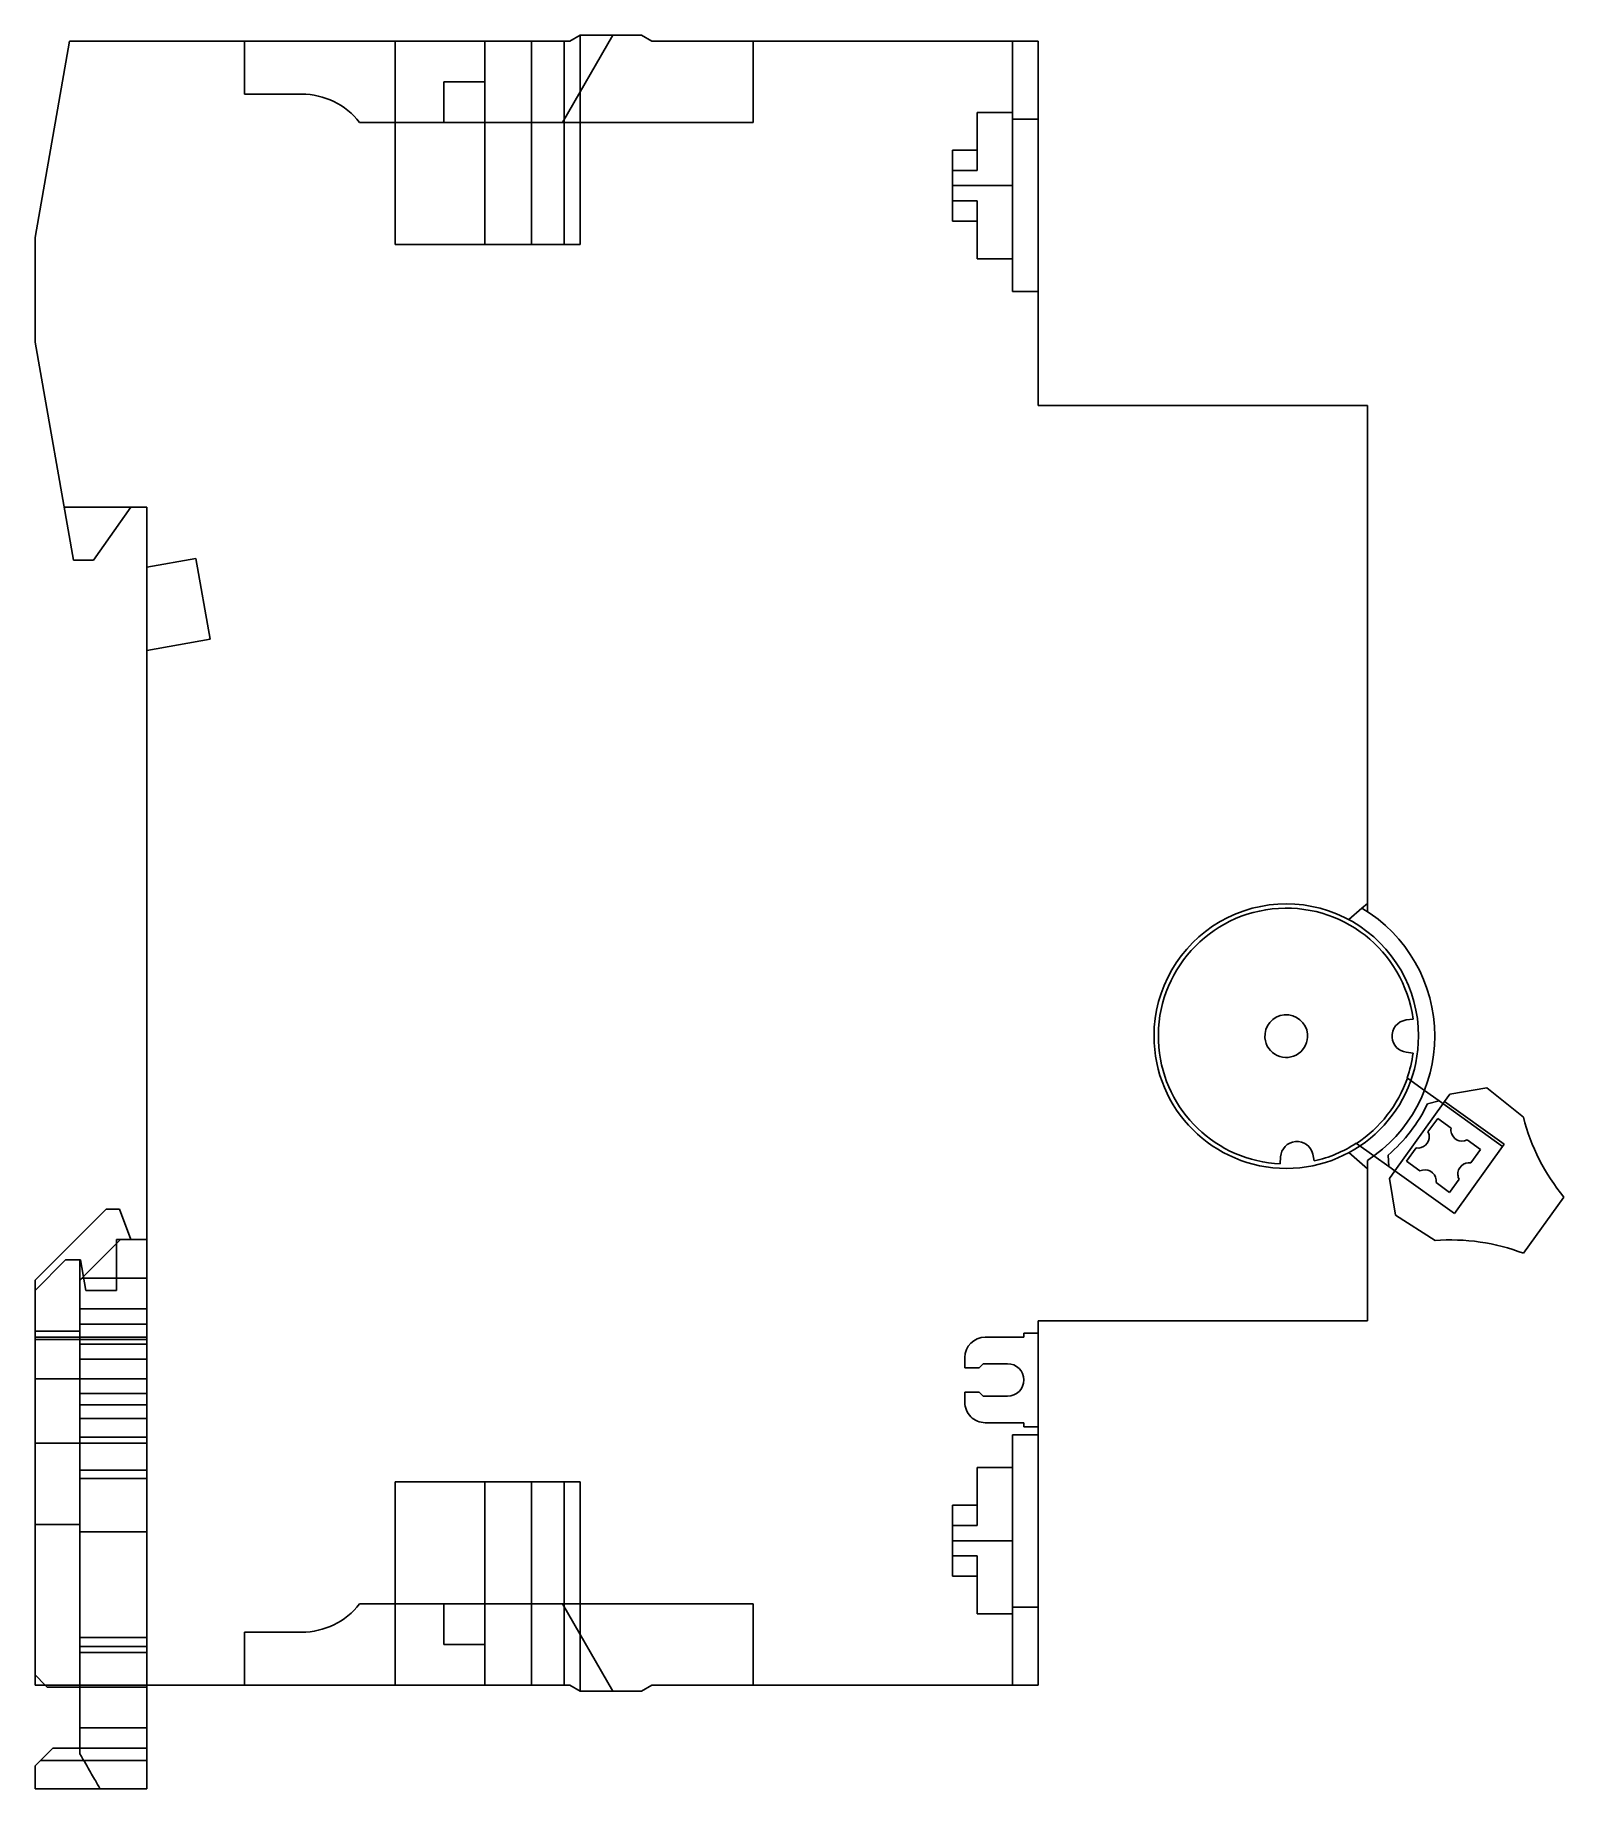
# Model space of a CAD drawing. Header units: millimetres. Extents: x -68.8 to 6.3, y -4.8 to 81.4.
import ezdxf

# ---------------------------------------------------------------- set-up
doc = ezdxf.new("R2010")
doc.units = ezdxf.units.MM
doc.layers.add('HIDDEN', color=7, linetype='Continuous')
doc.layers.add('THICK', color=7, linetype='Continuous')

msp = doc.modelspace()

# ---------------------------------------------------------------- linework, layer by layer
at = {"layer": 'HIDDEN'}
for p, q in [((-67.113, 81.1), (-67.113, 81.1)), ((-58.513, 81.1), (-58.513, 81.1)), ((-58.513, 81.1), (-58.513, 81.1)), ((-58.513, 81.1), (-58.513, 81.1)), ((-51.113, 81.1), (-51.113, 71.1)), ((-51.113, 81.1), (-51.113, 71.1)), ((-46.713, 81.1), (-46.713, 71.1)), ((-46.713, 81.1), (-46.713, 71.1)), ((-46.713, 81.1), (-46.713, 81.1)), ((-46.713, 81.1), (-46.713, 81.1)), ((-46.713, 81.1), (-46.713, 81.1)), ((-46.713, 81.1), (-46.713, 81.1)), ((-44.413, 81.1), (-44.413, 71.1)), ((-44.413, 81.1), (-44.413, 71.1)), ((-44.413, 81.1), (-44.413, 71.1)), ((-44.413, 81.1), (-44.413, 71.1)), ((-42.813, 81.1), (-42.813, 71.1)), ((-42.813, 81.1), (-42.813, 71.1)), ((-42.813, 81.1), (-42.813, 71.1)), ((-42.813, 81.1), (-42.813, 71.1)), ((-42.532, 81.1), (-42.532, 81.1)), ((-42.532, 81.1), (-42.532, 81.1)), ((-42.532, 81.1), (-42.532, 81.1)), ((-42.532, 81.1), (-42.532, 81.1)), ((-42.013, 81.4), (-42.013, 81.4)), ((-42.013, 81.4), (-42.013, 81.4)), ((-42.013, 81.4), (-42.013, 81.4)), ((-42.013, 81.4), (-42.013, 81.4)), ((-42.013, 81.4), (-42.013, 81.4)), ((-42.013, 81.4), (-42.013, 81.4)), ((-42.013, 81.4), (-42.013, 71.1)), ((-40.413, 81.4), (-40.413, 81.4)), ((-40.413, 81.4), (-40.413, 81.4)), ((-40.413, 81.4), (-40.413, 81.4)), ((-40.413, 81.4), (-40.413, 81.4)), ((-39.013, 81.4), (-39.013, 81.4)), ((-39.013, 81.4), (-39.013, 81.4)), ((-38.493, 81.1), (-38.493, 81.1)), ((-38.493, 81.1), (-38.493, 81.1)), ((-33.513, 81.1), (-33.513, 81.1)), ((-33.513, 81.1), (-33.513, 81.1)), ((-33.513, 81.1), (-33.513, 81.1)), ((-20.763, 81.1), (-20.763, 81.1)), ((-20.763, 81.1), (-20.763, 81.1)), ((-20.763, 81.1), (-20.763, 77.261)), ((-19.513, 81.1), (-19.513, 81.1)), ((-19.513, 81.1), (-19.513, 81.1)), ((-19.513, 81.1), (-19.513, 81.1)), ((-58.513, 78.5), (-58.513, 78.5)), ((-58.513, 78.5), (-58.513, 78.5)), ((-58.513, 78.5), (-58.513, 78.5)), ((-55.713, 78.5), (-55.713, 78.5)), ((-55.713, 78.5), (-55.713, 78.5)), ((-55.713, 78.5), (-55.713, 78.5)), ((-48.713, 79.1), (-48.713, 79.1)), ((-48.713, 79.1), (-48.713, 79.1)), ((-48.713, 79.1), (-48.713, 79.1)), ((-48.713, 79.1), (-48.713, 79.1)), ((-46.713, 79.1), (-46.713, 71.1)), ((-46.713, 79.1), (-46.713, 79.1)), ((-46.713, 79.1), (-46.713, 79.1)), ((-46.713, 79.1), (-46.713, 79.1)), ((-46.713, 79.1), (-46.713, 71.1)), ((-46.713, 79.1), (-46.713, 79.1)), ((-22.513, 74.75), (-22.513, 77.6)), ((-20.763, 77.6), (-22.513, 77.6)), ((-20.763, 77.6), (-22.513, 77.6)), ((-52.863, 77.1), (-52.863, 77.1)), ((-52.863, 77.1), (-52.863, 77.1)), ((-52.863, 77.1), (-52.863, 77.1)), ((-48.713, 77.1), (-48.713, 77.1)), ((-48.713, 77.1), (-48.713, 77.1)), ((-48.713, 77.1), (-48.713, 77.1)), ((-48.713, 77.1), (-48.713, 77.1)), ((-42.895, 77.1), (-42.895, 77.1)), ((-42.895, 77.1), (-42.895, 77.1)), ((-42.895, 77.1), (-42.895, 77.1)), ((-42.895, 77.1), (-42.895, 77.1)), ((-33.513, 77.1), (-33.513, 77.1)), ((-33.513, 77.1), (-33.513, 77.1)), ((-33.513, 77.1), (-33.513, 77.1)), ((-19.513, 77.261), (-20.763, 77.261)), ((-19.513, 77.261), (-20.763, 77.261)), ((-19.513, 77.261), (-20.763, 77.261)), ((-20.763, 77.261), (-20.763, 73.4)), ((-19.513, 77.261), (-20.763, 77.261)), ((-23.713, 75.75), (-23.713, 75.75)), ((-23.713, 75.75), (-23.713, 75.75)), ((-23.713, 75.75), (-23.713, 74.75)), ((-22.513, 75.75), (-23.713, 75.75)), ((-22.513, 75.75), (-22.513, 75.75)), ((-22.513, 75.75), (-22.513, 75.75)), ((-23.713, 74.75), (-23.713, 74.75)), ((-23.713, 74.75), (-23.713, 74.75)), ((-23.713, 74.75), (-23.713, 74)), ((-23.713, 74.75), (-22.513, 74.75)), ((-23.713, 74.75), (-23.713, 74.75)), ((-23.713, 74.75), (-23.713, 74.75)), ((-22.513, 74.75), (-22.513, 74.75)), ((-22.513, 74.75), (-22.513, 74.75)), ((-22.513, 74.75), (-22.513, 74.75)), ((-22.513, 74.75), (-22.513, 74.75)), ((-20.763, 74), (-23.713, 74)), ((-20.763, 74), (-23.713, 74)), ((-20.763, 74), (-23.713, 74)), ((-20.763, 74), (-23.713, 74)), ((-23.713, 74), (-23.713, 73.25)), ((-20.763, 73.4), (-20.763, 68.8)), ((-23.713, 73.25), (-23.713, 73.25)), ((-23.713, 73.25), (-23.713, 73.25)), ((-23.713, 73.25), (-23.713, 73.25)), ((-23.713, 73.25), (-23.713, 72.25)), ((-23.713, 73.25), (-23.713, 73.25)), ((-23.713, 73.25), (-22.513, 73.25)), ((-22.513, 73.25), (-22.513, 73.25)), ((-22.513, 73.25), (-22.513, 73.25)), ((-22.513, 73.25), (-22.513, 70.4)), ((-22.513, 73.25), (-22.513, 73.25)), ((-22.513, 73.25), (-22.513, 73.25)), ((-23.713, 72.25), (-23.713, 72.25)), ((-23.713, 72.25), (-23.713, 72.25)), ((-22.513, 72.25), (-23.713, 72.25)), ((-22.513, 72.25), (-22.513, 72.25)), ((-22.513, 72.25), (-22.513, 72.25)), ((-68.813, 71.459), (-68.813, 71.459)), ((-51.113, 71.1), (-46.713, 71.1)), ((-46.713, 71.1), (-44.413, 71.1)), ((-44.413, 71.1), (-42.813, 71.1)), ((-42.813, 71.1), (-42.013, 71.1)), ((-42.013, 71.1), (-42.013, 71.1)), ((-42.013, 71.1), (-42.013, 71.1)), ((-20.763, 70.4), (-22.513, 70.4)), ((-20.763, 70.4), (-22.513, 70.4)), ((-19.513, 68.8), (-20.763, 68.8)), ((-19.513, 68.8), (-20.763, 68.8)), ((-19.513, 68.8), (-20.763, 68.8)), ((-19.513, 68.8), (-20.763, 68.8)), ((-68.813, 66.3), (-68.813, 66.3)), ((-19.513, 63.2), (-19.513, 63.2)), ((-3.313, 63.2), (-3.313, 63.2)), ((-67.384, 58.2), (-64.113, 58.2)), ((-67.384, 58.2), (-67.384, 58.2)), ((-67.384, 58.2), (-67.384, 58.2)), ((-64.113, 58.2), (-64.113, 58.2)), ((-64.113, 58.2), (-64.113, 58.2)), ((-64.113, 58.2), (-64.113, 58.2)), ((-63.313, 58.2), (-63.313, 58.2)), ((-66.926, 55.6), (-66.926, 55.6)), ((-66.926, 55.6), (-66.926, 55.6)), ((-66.926, 55.6), (-66.926, 55.6)), ((-65.933, 55.6), (-65.933, 55.6)), ((-65.933, 55.6), (-65.933, 55.6)), ((-65.933, 55.6), (-65.933, 55.6)), ((-63.313, 55.243), (-63.313, 55.243)), ((-63.313, 55.243), (-63.313, 55.243)), ((-63.313, 55.243), (-63.313, 55.243)), ((-60.904, 55.667), (-60.904, 55.667)), ((-60.904, 55.667), (-60.904, 55.667)), ((-60.904, 55.667), (-60.904, 55.667)), ((-63.313, 51.156), (-63.313, 51.156)), ((-63.313, 51.156), (-63.313, 51.156)), ((-63.313, 51.156), (-63.313, 51.156)), ((-60.205, 51.703), (-60.205, 51.703)), ((-60.205, 51.703), (-60.205, 51.703)), ((-60.205, 51.703), (-60.205, 51.703)), ((-4.233, 37.924), (-3.593, 38.481)), ((-3.593, 38.481), (-3.593, 38.481)), ((-3.593, 38.481), (-3.593, 38.481)), ((-3.313, 38.725), (-3.313, 38.725)), ((-3.313, 38.725), (-3.313, 38.725)), ((-3.313, 38.307), (-3.313, 38.307)), ((-3.313, 38.307), (-3.313, 38.307)), ((-4.233, 37.924), (-4.233, 37.924)), ((-4.233, 37.924), (-4.233, 37.924)), ((-1.419, 32.993), (-1.081, 33.038)), ((-1.419, 32.993), (-1.419, 32.993)), ((-1.419, 32.993), (-1.419, 32.993)), ((-1.081, 33.038), (-1.081, 33.038)), ((-1.081, 33.038), (-1.081, 33.038)), ((-13.813, 32.2), (-13.813, 32.2)), ((-13.813, 32.2), (-13.813, 32.2)), ((-8.359, 32.108), (-8.359, 32.108)), ((-8.359, 32.108), (-8.359, 32.108)), ((-6.267, 32.292), (-6.267, 32.292)), ((-6.267, 32.292), (-6.267, 32.292)), ((-0.813, 32.2), (-0.813, 32.2)), ((-0.813, 32.2), (-0.813, 32.2)), ((-0.813, 32.2), (-0.813, 32.2)), ((-0.813, 32.2), (-0.813, 32.2)), ((-1.419, 31.407), (-1.419, 31.407)), ((-1.419, 31.407), (-1.419, 31.407)), ((-1.081, 31.362), (-1.419, 31.407)), ((-1.081, 31.362), (-1.081, 31.362)), ((-1.081, 31.362), (-1.081, 31.362)), ((-1.37, 30.146), (-1.37, 30.146)), ((-1.37, 30.146), (-1.36, 30.139)), ((-1.37, 30.146), (-1.37, 30.146)), ((-1.36, 30.139), (-1.36, 30.139)), ((-1.36, 30.139), (-1.36, 30.139)), ((-1.36, 30.139), (-0.517, 29.534)), ((-1.36, 30.139), (-1.36, 30.139)), ((-1.36, 30.139), (-1.36, 30.139)), ((0.729, 29.352), (0.729, 29.352)), ((2.546, 29.651), (2.546, 29.651)), ((-1.98, 25.575), (0.392, 28.882)), ((-0.372, 28.866), (-0.372, 28.866)), ((-0.372, 28.866), (-0.372, 28.866)), ((-0.372, 28.866), (-0.372, 28.866)), ((-0.372, 28.866), (-0.372, 28.866)), ((0.209, 29.013), (0.209, 29.013)), ((0.209, 29.013), (0.209, 29.013)), ((0.209, 29.013), (0.209, 29.013)), ((0.209, 29.013), (0.209, 29.013)), ((0.468, 28.988), (0.468, 28.988)), ((0.468, 28.988), (0.468, 28.988)), ((0.13, 28.153), (0.13, 28.153)), ((0.13, 28.153), (0.13, 28.153)), ((0.13, 28.153), (0.13, 28.153)), ((0.13, 28.153), (0.13, 28.153)), ((0.785, 27.676), (0.785, 27.676)), ((0.785, 27.676), (0.785, 27.676)), ((0.785, 27.676), (0.785, 27.676)), ((0.785, 27.676), (0.785, 27.676)), ((4.345, 28.212), (4.345, 28.212)), ((-3.875, 26.934), (-3.875, 26.934)), ((-3.875, 26.934), (-3.865, 26.927)), ((-3.875, 26.934), (-3.875, 26.934)), ((-3.865, 26.927), (-3.865, 26.927)), ((-3.865, 26.927), (-3.865, 26.927)), ((-3.865, 26.927), (-3.003, 26.308)), ((-3.865, 26.927), (-3.865, 26.927)), ((-3.865, 26.927), (-3.865, 26.927)), ((-0.347, 27.497), (-0.347, 27.497)), ((-0.347, 27.497), (-0.347, 27.497)), ((-0.347, 27.497), (-0.347, 27.497)), ((-0.347, 27.497), (-0.347, 27.497)), ((1.578, 27.1), (1.578, 27.1)), ((1.578, 27.1), (1.578, 27.1)), ((1.578, 27.1), (1.578, 27.1)), ((1.578, 27.1), (1.578, 27.1)), ((3.321, 26.782), (3.321, 26.782)), ((3.321, 26.782), (3.321, 26.782)), ((3.397, 26.887), (3.397, 26.887)), ((3.397, 26.887), (3.397, 26.887)), ((-7.605, 25.919), (-7.589, 26.26)), ((-7.605, 25.919), (-7.605, 25.919)), ((-7.605, 25.919), (-7.605, 25.919)), ((-7.589, 26.26), (-7.589, 26.26)), ((-7.589, 26.26), (-7.589, 26.26)), ((-6.009, 26.398), (-6.009, 26.398)), ((-6.009, 26.398), (-5.934, 26.065)), ((-6.009, 26.398), (-6.009, 26.398)), ((-5.934, 26.065), (-5.934, 26.065)), ((-5.934, 26.065), (-5.934, 26.065)), ((-4.233, 26.476), (-4.233, 26.476)), ((-3.313, 25.675), (-4.233, 26.476)), ((-4.233, 26.476), (-4.233, 26.476)), ((-3.313, 26.093), (-3.313, 26.093)), ((-3.313, 26.093), (-3.313, 26.093)), ((-3.313, 26.093), (-3.313, 26.093)), ((-2.305, 26.351), (-2.305, 26.351)), ((-2.305, 26.351), (-2.305, 26.351)), ((-2.305, 26.351), (-2.305, 26.351)), ((-2.305, 26.351), (-2.305, 26.351)), ((-1.399, 26.049), (-1.399, 26.049)), ((-1.399, 26.049), (-1.399, 26.049)), ((-1.399, 26.049), (-1.399, 26.049)), ((-1.399, 26.049), (-1.399, 26.049)), ((-0.923, 26.704), (-0.923, 26.704)), ((-0.923, 26.704), (-0.923, 26.704)), ((-0.923, 26.704), (-0.923, 26.704)), ((-0.923, 26.704), (-0.923, 26.704)), ((1.757, 25.969), (1.757, 25.969)), ((1.757, 25.969), (1.757, 25.969)), ((1.757, 25.969), (1.757, 25.969)), ((1.757, 25.969), (1.757, 25.969)), ((2.233, 26.624), (2.233, 26.624)), ((2.233, 26.624), (2.233, 26.624)), ((2.233, 26.624), (2.233, 26.624)), ((2.233, 26.624), (2.233, 26.624)), ((-3.313, 25.675), (-3.313, 25.675)), ((-3.313, 25.675), (-3.313, 25.675)), ((-2.278, 25.788), (-2.278, 25.788)), ((-2.278, 25.788), (-2.278, 25.788)), ((-2.278, 25.788), (-2.278, 25.788)), ((-2.278, 25.788), (-2.278, 25.788)), ((-2.242, 25.209), (-2.242, 25.209)), ((-1.98, 25.575), (-1.98, 25.575)), ((-1.98, 25.575), (-1.98, 25.575)), ((-1.98, 25.575), (-1.98, 25.575)), ((-1.98, 25.575), (-1.98, 25.575)), ((-1.98, 25.575), (-1.98, 25.575)), ((-1.98, 25.575), (-1.98, 25.575)), ((-0.743, 25.573), (-0.743, 25.573)), ((-0.743, 25.573), (-0.743, 25.573)), ((-0.743, 25.573), (-0.743, 25.573)), ((-0.743, 25.573), (-0.743, 25.573)), ((1.181, 25.176), (1.181, 25.176)), ((1.181, 25.176), (1.181, 25.176)), ((1.181, 25.176), (1.181, 25.176)), ((1.181, 25.176), (1.181, 25.176)), ((0.049, 24.997), (0.049, 24.997)), ((0.049, 24.997), (0.049, 24.997)), ((0.049, 24.997), (0.049, 24.997)), ((0.049, 24.997), (0.049, 24.997)), ((0.705, 24.521), (0.705, 24.521)), ((0.705, 24.521), (0.705, 24.521)), ((0.705, 24.521), (0.705, 24.521)), ((0.705, 24.521), (0.705, 24.521)), ((6.335, 24.288), (6.335, 24.288)), ((-65.313, 23.7), (-65.313, 23.7)), ((-65.313, 23.7), (-65.313, 23.7)), ((-64.659, 23.7), (-64.659, 23.7)), ((-64.659, 23.7), (-64.659, 23.7)), ((-1.943, 23.395), (-1.943, 23.395)), ((0.949, 23.474), (0.949, 23.474)), ((0.949, 23.474), (0.949, 23.474)), ((0.949, 23.474), (0.949, 23.474)), ((0.949, 23.474), (0.949, 23.474)), ((-64.813, 22.2), (-64.813, 22.2)), ((-64.813, 22.2), (-64.813, 22.2)), ((-64.813, 22), (-64.613, 22.2)), ((-64.813, 22.2), (-64.813, 22.2)), ((-64.613, 22.2), (-64.613, 22.2)), ((-64.613, 22.2), (-64.613, 22.2)), ((-64.613, 22.2), (-64.613, 22.2)), ((-64.613, 22.2), (-64.613, 22.2)), ((-64.113, 22.2), (-64.113, 22.2)), ((-64.113, 22.2), (-64.113, 22.2)), ((-63.313, 22.2), (-63.313, 22.2)), ((-63.313, 22.2), (-63.313, 22.2)), ((-63.313, 18.8), (-63.313, 22.2)), ((-63.313, 22.2), (-63.313, 22.2)), ((-63.313, 22.2), (-63.313, 22.2)), ((-63.313, 22.2), (-63.313, 22.2)), ((-0.002, 22.151), (-0.002, 22.151)), ((-67.313, 21.2), (-67.313, 21.2)), ((-67.313, 21.2), (-67.313, 21.2)), ((-67.313, 21.2), (-67.313, 21.2)), ((-66.613, 21.2), (-66.613, 21.2)), ((-66.613, 21.2), (-66.613, 21.2)), ((-66.613, 21.2), (-66.613, 21.2)), ((-66.613, 18.8), (-66.613, 21.2)), ((-66.613, 21.2), (-66.613, 21.2)), ((-66.577, 21.2), (-66.577, 21.2)), ((-66.577, 21.2), (-66.577, 21.2)), ((-66.577, 21.2), (-66.577, 21.2)), ((4.353, 21.525), (4.353, 21.525)), ((-68.813, 20.2), (-68.813, 20.2)), ((-68.813, 20.2), (-68.813, 20.2)), ((-66.613, 20.2), (-66.598, 20.215)), ((-66.613, 20.2), (-66.613, 20.2)), ((-66.613, 20.2), (-66.613, 20.2)), ((-66.613, 20.2), (-66.613, 20.2)), ((-66.613, 20.2), (-66.613, 20.2)), ((-66.613, 20.2), (-66.613, 20.2)), ((-66.613, 17.865), (-66.613, 20.2)), ((-66.613, 20.2), (-66.613, 20.2)), ((-66.613, 20.2), (-66.613, 20.2)), ((-66.613, 20.2), (-66.613, 20.2)), ((-66.598, 20.215), (-66.584, 20.229)), ((-66.584, 20.229), (-66.569, 20.244)), ((-66.569, 20.244), (-66.554, 20.258)), ((-66.554, 20.258), (-66.54, 20.273)), ((-66.54, 20.273), (-66.525, 20.287)), ((-66.525, 20.287), (-66.511, 20.302)), ((-66.511, 20.302), (-66.433, 20.38)), ((-63.313, 20.302), (-66.511, 20.302)), ((-63.313, 20.302), (-66.511, 20.302)), ((-63.313, 20.302), (-66.511, 20.302)), ((-66.419, 20.302), (-66.511, 20.302)), ((-63.313, 20.302), (-64.813, 20.302)), ((-68.813, 19.7), (-68.813, 19.7)), ((-68.813, 19.7), (-68.813, 19.7)), ((-68.813, 19.7), (-68.813, 19.7)), ((-66.313, 19.7), (-66.313, 19.7)), ((-66.313, 19.7), (-66.313, 19.7)), ((-66.313, 19.7), (-66.313, 19.7)), ((-64.813, 19.7), (-64.813, 19.7)), ((-64.813, 19.7), (-64.813, 19.7)), ((-64.813, 19.7), (-64.813, 19.7)), ((-66.613, 18.8), (-66.613, 18.8)), ((-66.613, 18.8), (-66.613, 18.8)), ((-66.613, 18.8), (-66.613, 18.8)), ((-66.613, 18.05), (-66.613, 18.8)), ((-63.313, 18.8), (-66.613, 18.8)), ((-66.613, 18.8), (-66.613, 18.8)), ((-63.313, 18.8), (-63.313, 18.8)), ((-63.313, 18.8), (-63.313, 18.8)), ((-63.313, 18.05), (-63.313, 18.8)), ((-63.313, 18.8), (-63.313, 18.8)), ((-63.313, 18.8), (-63.313, 18.8)), ((-19.513, 18.2), (-19.513, 18.2)), ((-3.313, 18.2), (-3.313, 18.2)), ((-66.613, 17.704), (-68.813, 17.704)), ((-66.613, 17.704), (-68.813, 17.704)), ((-66.613, 17.704), (-68.813, 17.704)), ((-66.613, 17.704), (-68.813, 17.704)), ((-63.313, 17.404), (-68.813, 17.404)), ((-63.313, 17.404), (-68.813, 17.404)), ((-63.313, 17.404), (-68.813, 17.404)), ((-63.313, 17.404), (-68.813, 17.404)), ((-63.313, 17.285), (-68.813, 17.285)), ((-63.313, 17.285), (-68.813, 17.285)), ((-63.313, 17.285), (-68.813, 17.285)), ((-63.313, 17.285), (-68.813, 17.285)), ((-63.313, 18.05), (-66.613, 18.05)), ((-63.313, 18.05), (-66.613, 18.05)), ((-66.613, 17.057), (-66.613, 18.05)), ((-63.313, 18.05), (-66.613, 18.05)), ((-63.313, 18.05), (-66.613, 18.05)), ((-66.613, 17.704), (-66.613, 17.865)), ((-63.313, 17.057), (-63.313, 18.05)), ((-22.113, 17.4), (-20.213, 17.4)), ((-22.113, 17.4), (-22.113, 17.4)), ((-22.113, 17.4), (-22.113, 17.4)), ((-20.213, 17.4), (-20.213, 17.6)), ((-20.213, 17.6), (-19.513, 17.6)), ((-20.213, 17.6), (-20.213, 17.6)), ((-20.213, 17.6), (-20.213, 17.6)), ((-20.213, 17.4), (-20.213, 17.4)), ((-20.213, 17.4), (-20.213, 17.4)), ((-19.513, 17.6), (-19.513, 17.6)), ((-19.513, 17.6), (-19.513, 17.6)), ((-63.313, 17.057), (-66.613, 17.057)), ((-63.313, 17.057), (-66.613, 17.057)), ((-66.613, 17.057), (-66.613, 16.458)), ((-63.313, 17.057), (-66.613, 17.057)), ((-63.313, 17.057), (-66.613, 17.057)), ((-66.613, 14.636), (-66.613, 16.458)), ((-63.313, 17.057), (-63.313, 16.327)), ((-23.113, 15.9), (-23.113, 16.4)), ((-23.113, 16.4), (-23.113, 16.4)), ((-23.113, 16.4), (-23.113, 16.4)), ((-63.313, 16.327), (-66.613, 16.327)), ((-63.313, 16.327), (-66.613, 16.327)), ((-63.313, 16.327), (-66.613, 16.327)), ((-63.313, 16.327), (-66.613, 16.327)), ((-63.313, 16.327), (-63.313, 12.482)), ((-22.413, 15.9), (-23.113, 15.9)), ((-23.113, 15.9), (-23.113, 15.9)), ((-23.113, 15.9), (-23.113, 15.9)), ((-22.213, 16.1), (-22.413, 15.9)), ((-22.413, 15.9), (-22.413, 15.9)), ((-22.413, 15.9), (-22.413, 15.9)), ((-21.013, 16.1), (-22.213, 16.1)), ((-22.213, 16.1), (-22.213, 16.1)), ((-22.213, 16.1), (-22.213, 16.1)), ((-21.013, 16.1), (-21.013, 16.1)), ((-21.013, 16.1), (-21.013, 16.1)), ((-63.313, 15.353), (-68.813, 15.353)), ((-63.313, 15.353), (-68.813, 15.353)), ((-63.313, 15.353), (-68.813, 15.353)), ((-63.313, 15.353), (-68.813, 15.353)), ((-23.113, 14.2), (-23.113, 14.7)), ((-23.113, 14.7), (-22.413, 14.7)), ((-23.113, 14.7), (-23.113, 14.7)), ((-23.113, 14.7), (-23.113, 14.7)), ((-22.413, 14.7), (-22.213, 14.5)), ((-22.413, 14.7), (-22.413, 14.7)), ((-22.413, 14.7), (-22.413, 14.7)), ((-63.313, 14.636), (-66.613, 14.636)), ((-63.313, 14.636), (-66.613, 14.636)), ((-63.313, 14.636), (-66.613, 14.636)), ((-66.613, 13.398), (-66.613, 14.636)), ((-63.313, 14.636), (-66.613, 14.636)), ((-63.313, 14.081), (-66.613, 14.081)), ((-63.313, 14.081), (-66.613, 14.081)), ((-63.313, 14.081), (-66.613, 14.081)), ((-63.313, 14.081), (-66.613, 14.081)), ((-63.313, 13.398), (-63.313, 14.636)), ((-23.113, 14.2), (-23.113, 14.2)), ((-23.113, 14.2), (-23.113, 14.2)), ((-22.213, 14.5), (-21.013, 14.5)), ((-22.213, 14.5), (-22.213, 14.5)), ((-22.213, 14.5), (-22.213, 14.5)), ((-21.013, 14.5), (-21.013, 14.5)), ((-21.013, 14.5), (-21.013, 14.5)), ((-63.313, 13.398), (-66.613, 13.398)), ((-63.313, 13.398), (-66.613, 13.398)), ((-63.313, 13.398), (-66.613, 13.398)), ((-66.613, 10.454), (-66.613, 13.398)), ((-63.313, 13.398), (-66.613, 13.398)), ((-63.313, 10.454), (-63.313, 13.398)), ((-20.213, 13.2), (-22.113, 13.2)), ((-22.113, 13.2), (-22.113, 13.2)), ((-22.113, 13.2), (-22.113, 13.2)), ((-20.213, 13), (-20.213, 13.2)), ((-20.213, 13.2), (-20.213, 13.2)), ((-20.213, 13.2), (-20.213, 13.2)), ((-20.213, 13), (-20.213, 13)), ((-19.513, 13), (-20.213, 13)), ((-20.213, 13), (-20.213, 13)), ((-19.513, 13), (-19.513, 13)), ((-19.513, 13), (-19.513, 13)), ((-68.813, 12.2), (-68.813, 12.2)), ((-68.813, 12.2), (-68.813, 12.2)), ((-63.313, 12.2), (-68.813, 12.2)), ((-68.813, 12.2), (-68.813, 12.2)), ((-68.813, 12.2), (-68.813, 12.2)), ((-63.313, 12.482), (-66.613, 12.482)), ((-63.313, 12.482), (-66.613, 12.482)), ((-63.313, 12.482), (-66.613, 12.482)), ((-63.313, 12.482), (-66.613, 12.482)), ((-66.613, 12.2), (-66.613, 12.2)), ((-66.613, 12.2), (-66.613, 12.2)), ((-66.613, 2.2), (-66.613, 12.2)), ((-66.613, 12.2), (-66.613, 12.2)), ((-66.613, 12.2), (-66.613, 12.2)), ((-63.313, 12.482), (-63.313, 2.637)), ((-63.313, 12.2), (-63.313, 12.2)), ((-63.313, 12.2), (-63.313, 12.2)), ((-63.313, 12.2), (-63.313, 12.2)), ((-63.313, 12.2), (-63.313, 12.2)), ((-19.513, 12.6), (-20.763, 12.6)), ((-19.513, 12.6), (-20.763, 12.6)), ((-20.763, 12.6), (-20.763, 12.6)), ((-20.763, 8), (-20.763, 12.6)), ((-19.513, 12.6), (-20.763, 12.6)), ((-19.513, 12.6), (-20.763, 12.6)), ((-19.513, 12.6), (-20.763, 12.6)), ((-19.513, 12.6), (-20.763, 12.6)), ((-63.313, 10.867), (-66.613, 10.867)), ((-63.313, 10.867), (-66.613, 10.867)), ((-63.313, 10.867), (-66.613, 10.867)), ((-63.313, 10.867), (-66.613, 10.867)), ((-63.313, 10.454), (-66.613, 10.454)), ((-63.313, 10.454), (-66.613, 10.454)), ((-63.313, 10.454), (-66.613, 10.454)), ((-66.613, 0.3), (-66.613, 10.454)), ((-63.313, 10.454), (-66.613, 10.454)), ((-63.313, 0.3), (-63.313, 10.454)), ((-22.513, 8.15), (-22.513, 11)), ((-20.763, 11), (-22.513, 11)), ((-20.763, 11), (-22.513, 11)), ((-51.113, 10.3), (-51.113, 0.3)), ((-51.113, 10.3), (-46.713, 10.3)), ((-51.113, 10.3), (-51.113, 0.3)), ((-46.713, 0.3), (-46.713, 10.3)), ((-46.713, 0.3), (-46.713, 10.3)), ((-46.713, 2.3), (-46.713, 10.3)), ((-46.713, 10.3), (-44.413, 10.3)), ((-46.713, 2.3), (-46.713, 10.3)), ((-44.413, 0.3), (-44.413, 10.3)), ((-44.413, 0.3), (-44.413, 10.3)), ((-44.413, 0.3), (-44.413, 10.3)), ((-44.413, 10.3), (-42.813, 10.3)), ((-44.413, 0.3), (-44.413, 10.3)), ((-42.813, 0.3), (-42.813, 10.3)), ((-42.813, 0.3), (-42.813, 10.3)), ((-42.813, 0.3), (-42.813, 10.3)), ((-42.813, 10.3), (-42.013, 10.3)), ((-42.813, 0.3), (-42.813, 10.3)), ((-42.013, 0), (-42.013, 10.3)), ((-42.013, 10.3), (-42.013, 10.3)), ((-42.013, 10.3), (-42.013, 10.3)), ((-23.713, 9.15), (-23.713, 9.15)), ((-23.713, 9.15), (-23.713, 9.15)), ((-23.713, 9.15), (-23.713, 8.15)), ((-22.513, 9.15), (-23.713, 9.15)), ((-22.513, 9.15), (-22.513, 9.15)), ((-22.513, 9.15), (-22.513, 9.15)), ((-68.813, 8.2), (-68.813, 8.2)), ((-68.813, 8.2), (-68.813, 8.2)), ((-68.813, 8.2), (-68.813, 8.2)), ((-68.813, 8.2), (-68.813, 8.2)), ((-68.813, 8.2), (-66.613, 8.2)), ((-66.613, 8.2), (-66.613, 8.2)), ((-66.613, 8.2), (-66.613, 8.2)), ((-66.613, 8.2), (-66.613, 8.2)), ((-66.613, 8.2), (-66.613, 8.2)), ((-66.613, 8.2), (-66.613, 8.2)), ((-66.613, 8.2), (-66.613, 8.2)), ((-66.613, 8.2), (-66.613, 8.2)), ((-66.613, 8.2), (-66.613, 8.2)), ((-63.313, 7.832), (-66.613, 7.832)), ((-63.313, 7.832), (-66.613, 7.832)), ((-63.313, 7.832), (-66.613, 7.832)), ((-63.313, 7.832), (-66.613, 7.832)), ((-23.713, 8.15), (-23.713, 8.15)), ((-23.713, 8.15), (-23.713, 8.15)), ((-23.713, 8.15), (-23.713, 7.4)), ((-23.713, 8.15), (-22.513, 8.15)), ((-23.713, 8.15), (-23.713, 8.15)), ((-23.713, 8.15), (-23.713, 8.15)), ((-22.513, 8.15), (-22.513, 8.15)), ((-22.513, 8.15), (-22.513, 8.15)), ((-22.513, 8.15), (-22.513, 8.15)), ((-22.513, 8.15), (-22.513, 8.15)), ((-20.763, 8), (-20.763, 4.139)), ((-20.763, 7.4), (-23.713, 7.4)), ((-20.763, 7.4), (-23.713, 7.4)), ((-20.763, 7.4), (-23.713, 7.4)), ((-20.763, 7.4), (-23.713, 7.4)), ((-23.713, 7.4), (-23.713, 6.65)), ((-23.713, 6.65), (-23.713, 6.65)), ((-23.713, 6.65), (-23.713, 6.65)), ((-23.713, 6.65), (-23.713, 6.65)), ((-23.713, 6.65), (-23.713, 5.65)), ((-23.713, 6.65), (-23.713, 6.65)), ((-23.713, 6.65), (-22.513, 6.65)), ((-22.513, 6.65), (-22.513, 6.65)), ((-22.513, 6.65), (-22.513, 6.65)), ((-22.513, 6.65), (-22.513, 3.8)), ((-22.513, 6.65), (-22.513, 6.65)), ((-22.513, 6.65), (-22.513, 6.65)), ((-23.713, 5.65), (-23.713, 5.65)), ((-23.713, 5.65), (-23.713, 5.65)), ((-22.513, 5.65), (-23.713, 5.65)), ((-22.513, 5.65), (-22.513, 5.65)), ((-22.513, 5.65), (-22.513, 5.65)), ((-52.863, 4.3), (-52.863, 4.3)), ((-52.863, 4.3), (-52.863, 4.3)), ((-52.863, 4.3), (-52.863, 4.3)), ((-48.713, 4.3), (-48.713, 4.3)), ((-48.713, 4.3), (-48.713, 4.3)), ((-48.713, 4.3), (-48.713, 4.3)), ((-48.713, 4.3), (-48.713, 4.3)), ((-42.895, 4.3), (-42.895, 4.3)), ((-42.895, 4.3), (-42.895, 4.3)), ((-42.895, 4.3), (-42.895, 4.3)), ((-42.895, 4.3), (-42.895, 4.3)), ((-33.513, 4.3), (-33.513, 4.3)), ((-33.513, 4.3), (-33.513, 4.3)), ((-33.513, 4.3), (-33.513, 4.3)), ((-20.763, 3.8), (-22.513, 3.8)), ((-20.763, 3.8), (-22.513, 3.8)), ((-19.513, 4.139), (-20.763, 4.139)), ((-19.513, 4.139), (-20.763, 4.139)), ((-19.513, 4.139), (-20.763, 4.139)), ((-19.513, 4.139), (-20.763, 4.139)), ((-20.763, 4.139), (-20.763, 0.3)), ((-63.313, 2.637), (-66.613, 2.637)), ((-63.313, 2.637), (-66.613, 2.637)), ((-63.313, 2.637), (-66.613, 2.637)), ((-63.313, 2.637), (-66.613, 2.637)), ((-63.313, 1.9), (-63.313, 2.637)), ((-58.513, 2.9), (-58.513, 2.9)), ((-58.513, 2.9), (-58.513, 2.9)), ((-58.513, 2.9), (-58.513, 2.9)), ((-55.713, 2.9), (-55.713, 2.9)), ((-55.713, 2.9), (-55.713, 2.9)), ((-55.713, 2.9), (-55.713, 2.9)), ((-63.313, 2.2), (-66.613, 2.2)), ((-66.613, 2.2), (-66.613, 1.969)), ((-63.313, 2.2), (-66.613, 2.2)), ((-63.313, 2.2), (-66.613, 2.2)), ((-63.313, 2.2), (-66.613, 2.2)), ((-66.613, 0.3), (-66.613, 1.969)), ((-66.613, 1.9), (-63.313, 1.9)), ((-66.613, 1.9), (-63.313, 1.9)), ((-66.613, 1.9), (-63.313, 1.9)), ((-66.613, 1.9), (-63.313, 1.9)), ((-48.713, 2.3), (-48.713, 2.3)), ((-48.713, 2.3), (-48.713, 2.3)), ((-48.713, 2.3), (-48.713, 2.3)), ((-48.713, 2.3), (-48.713, 2.3)), ((-46.713, 2.3), (-46.713, 2.3)), ((-46.713, 2.3), (-46.713, 2.3)), ((-46.713, 2.3), (-46.713, 2.3)), ((-46.713, 2.3), (-46.713, 2.3)), ((-68.813, 0.8), (-68.813, 0.8)), ((-68.813, 0.8), (-68.813, 0.8)), ((-68.813, 0.8), (-68.313, 0.3)), ((-68.813, 0.3), (-68.813, 0.3)), ((-68.813, 0.3), (-68.813, 0.3)), ((-68.813, 0.3), (-68.813, 0.3)), ((-68.213, 0.2), (-68.213, 0.2)), ((-68.213, 0.2), (-68.213, 0.2)), ((-66.613, 0.3), (-66.613, 0.3)), ((-66.613, 0.3), (-66.613, 0.3)), ((-66.613, 0.3), (-66.613, 0.3)), ((-66.613, 0.3), (-66.613, 0.3)), ((-66.613, 0.3), (-66.613, 0.3)), ((-66.613, 0.3), (-66.613, 0.3)), ((-66.613, 0.3), (-66.613, 0.3)), ((-66.613, 0.3), (-66.613, 0.3)), ((-63.313, 0.2), (-66.613, 0.2)), ((-63.313, 0.2), (-66.613, 0.2)), ((-66.613, 0.2), (-66.613, 0.2)), ((-66.613, 0.2), (-66.613, 0.2)), ((-63.313, 0.2), (-66.613, 0.2)), ((-66.613, 0.2), (-66.613, 0.2)), ((-63.313, 0.2), (-66.613, 0.2)), ((-66.613, 0.2), (-66.613, 0.2)), ((-63.313, 0.3), (-63.313, 0.3)), ((-63.313, 0.3), (-63.313, 0.3)), ((-63.313, 0.3), (-63.313, 0.3)), ((-63.313, 0.3), (-63.313, 0.3)), ((-63.313, 0.3), (-63.313, 0.3)), ((-63.313, 0.3), (-63.313, 0.3)), ((-63.313, 0.2), (-63.313, 0.2)), ((-63.313, 0.2), (-63.313, 0.2)), ((-58.513, 0.3), (-58.513, 0.3)), ((-58.513, 0.3), (-58.513, 0.3)), ((-58.513, 0.3), (-58.513, 0.3)), ((-46.713, 0.3), (-46.713, 0.3)), ((-46.713, 0.3), (-46.713, 0.3)), ((-46.713, 0.3), (-46.713, 0.3)), ((-46.713, 0.3), (-46.713, 0.3)), ((-42.532, 0.3), (-42.532, 0.3)), ((-42.532, 0.3), (-42.532, 0.3)), ((-42.532, 0.3), (-42.532, 0.3)), ((-42.532, 0.3), (-42.532, 0.3)), ((-42.013, 0), (-42.013, 0)), ((-42.013, 0), (-42.013, 0)), ((-42.013, 0), (-42.013, 0)), ((-42.013, 0), (-42.013, 0)), ((-42.013, 0), (-42.013, 0)), ((-42.013, 0), (-42.013, 0)), ((-38.493, 0.3), (-38.493, 0.3)), ((-38.493, 0.3), (-38.493, 0.3)), ((-33.513, 0.3), (-33.513, 0.3)), ((-33.513, 0.3), (-33.513, 0.3)), ((-33.513, 0.3), (-33.513, 0.3)), ((-20.763, 0.3), (-20.763, 0.3)), ((-20.763, 0.3), (-20.763, 0.3)), ((-19.513, 0.3), (-19.513, 0.3)), ((-19.513, 0.3), (-19.513, 0.3)), ((-19.513, 0.3), (-19.513, 0.3)), ((-40.413, 0), (-40.413, 0)), ((-40.413, 0), (-40.413, 0)), ((-40.413, 0), (-40.413, 0)), ((-40.413, 0), (-40.413, 0)), ((-39.013, 0), (-39.013, 0)), ((-39.013, 0), (-39.013, 0)), ((-66.613, -1.8), (-66.613, -1.8)), ((-66.613, -1.8), (-66.613, -1.8)), ((-66.613, -1.8), (-66.613, -1.8)), ((-66.613, -1.8), (-66.613, -1.8)), ((-63.313, -1.8), (-66.613, -1.8)), ((-63.313, -1.8), (-63.313, -1.8)), ((-63.313, -1.8), (-63.313, -1.8)), ((-63.313, -1.8), (-63.313, -1.8)), ((-63.313, -1.8), (-63.313, -1.8)), ((-68.545, -3.4), (-63.313, -3.4)), ((-68.545, -3.4), (-63.313, -3.4)), ((-63.313, -2.8), (-66.613, -2.8)), ((-63.313, -2.8), (-66.613, -2.8)), ((-63.313, -2.8), (-66.613, -2.8)), ((-66.613, -3.068), (-66.613, -3.068)), ((-66.613, -3.068), (-66.613, -3.068)), ((-66.613, -3.068), (-66.613, -3.068)), ((-66.613, -3.068), (-66.613, -3.068)), ((-68.813, -3.668), (-68.813, -3.668)), ((-68.813, -3.668), (-68.813, -3.668)), ((-68.813, -4.8), (-68.813, -4.8)), ((-68.813, -4.8), (-68.813, -4.8)), ((-65.613, -4.8), (-65.613, -4.8)), ((-65.613, -4.8), (-65.613, -4.8)), ((-65.613, -4.8), (-65.613, -4.8)), ((-65.613, -4.8), (-65.613, -4.8)), ((-63.313, -4.8), (-63.313, -4.8)), ((-63.313, -4.8), (-63.313, -4.8))]:
    msp.add_line(p, q, dxfattribs=at)
for centre, radius, start, end in [((-7.313, 32.2), 6.5, 0, 180.00002), ((-7.313, 32.2), 6.288, 7.66228, 185.00001), ((-7.313, 32.2), 1.05, 5.00003, 185.00001), ((-1.313, 32.2), 0.8, 97.66226, 185.00001), ((-7.313, 32.2), 6.5, 180.00002, 0), ((-7.313, 32.2), 1.05, 185.00001, 5.00003), ((-1.313, 32.2), 0.8, 185.00001, 262.33774), ((-7.313, 32.2), 6.288, 185.00001, 267.33777), ((-7.313, 32.2), 6.288, 340.93196, 352.33772), ((-7.313, 32.2), 6.3, 303.17737, 340.90011), ((-6.79, 26.223), 0.8, 12.66225, 177.33771), ((-7.313, 32.2), 6.288, 282.66227, 303.13583), ((-22.113, 16.4), 1, 89.99998, 179.99998), ((-21.013, 15.3), 0.8, 270.00002, 89.99998), ((-22.113, 14.2), 1, 180.00002, 270.00002)]:
    msp.add_arc(centre, radius, start, end, dxfattribs=at)
at = {"layer": 'THICK'}
for p, q in [((-68.813, 71.459), (-67.113, 81.1)), ((-67.113, 81.1), (-58.513, 81.1)), ((-58.513, 81.1), (-58.513, 78.5)), ((-46.713, 81.1), (-58.513, 81.1)), ((-42.532, 81.1), (-46.713, 81.1)), ((-46.713, 81.1), (-46.713, 79.1)), ((-40.413, 81.4), (-42.895, 77.1)), ((-42.532, 81.1), (-42.013, 81.4)), ((-42.013, 81.4), (-40.413, 81.4)), ((-40.413, 81.4), (-39.013, 81.4)), ((-39.013, 81.4), (-38.493, 81.1)), ((-38.493, 81.1), (-33.513, 81.1)), ((-33.513, 81.1), (-19.513, 81.1)), ((-33.513, 81.1), (-33.513, 77.1)), ((-19.513, 81.1), (-19.513, 63.2)), ((-55.713, 78.5), (-58.513, 78.5)), ((-48.713, 77.1), (-48.713, 79.1)), ((-48.713, 79.1), (-46.713, 79.1)), ((-33.513, 77.1), (-52.863, 77.1)), ((-68.813, 66.3), (-68.813, 71.459)), ((-66.926, 55.6), (-68.813, 66.3)), ((-19.513, 63.2), (-3.313, 63.2)), ((-3.313, 38.725), (-3.313, 63.2)), ((-64.113, 58.2), (-65.933, 55.6)), ((-63.313, 58.2), (-64.113, 58.2)), ((-63.313, 55.243), (-63.313, 58.2)), ((-65.933, 55.6), (-66.926, 55.6)), ((-63.313, 55.243), (-60.904, 55.667)), ((-63.313, 51.156), (-63.313, 55.243)), ((-60.904, 55.667), (-60.205, 51.703)), ((-60.205, 51.703), (-63.313, 51.156)), ((-63.313, 22.2), (-63.313, 51.156)), ((-3.313, 38.725), (-3.593, 38.481)), ((-3.313, 38.725), (-3.313, 38.307)), ((-0.517, 29.534), (0.209, 29.013)), ((0.468, 28.988), (0.729, 29.352)), ((0.729, 29.352), (2.546, 29.651)), ((2.546, 29.651), (4.345, 28.212)), ((0.209, 29.013), (-0.372, 28.866)), ((0.209, 29.013), (3.321, 26.782)), ((0.392, 28.882), (0.468, 28.988)), ((3.397, 26.887), (0.468, 28.988)), ((-0.347, 27.497), (0.13, 28.153)), ((0.13, 28.153), (0.785, 27.676)), ((0.949, 23.474), (3.397, 26.887)), ((1.578, 27.1), (2.233, 26.624)), ((-3.313, 18.2), (-3.313, 26.093)), ((-3.003, 26.308), (-2.278, 25.788)), ((-2.305, 26.351), (-2.278, 25.788)), ((-1.399, 26.049), (-0.923, 26.704)), ((-0.743, 25.573), (-1.399, 26.049)), ((2.233, 26.624), (1.757, 25.969)), ((-1.98, 25.575), (-2.278, 25.788)), ((-2.242, 25.209), (-1.98, 25.575)), ((-1.943, 23.395), (-2.242, 25.209)), ((-1.98, 25.575), (0.949, 23.474)), ((1.181, 25.176), (0.705, 24.521)), ((0.705, 24.521), (0.049, 24.997)), ((6.335, 24.288), (4.353, 21.525)), ((-68.813, 20.2), (-65.313, 23.7)), ((-64.659, 23.7), (-65.313, 23.7)), ((-64.659, 23.7), (-64.113, 22.2)), ((-0.002, 22.151), (-1.943, 23.395)), ((-66.433, 20.38), (-64.813, 22)), ((-64.813, 22.2), (-63.313, 22.2)), ((-64.813, 19.7), (-64.813, 22.2)), ((-68.813, 19.7), (-67.313, 21.2)), ((-67.313, 21.2), (-66.577, 21.2)), ((-66.577, 21.2), (-66.313, 19.7)), ((-68.813, 19.7), (-68.813, 20.2)), ((-64.813, 20.302), (-66.419, 20.302)), ((-68.813, 0.3), (-68.813, 19.7)), ((-66.313, 19.7), (-64.813, 19.7)), ((-19.513, 18.2), (-19.513, 0.3)), ((-3.313, 18.2), (-19.513, 18.2)), ((-52.863, 4.3), (-33.513, 4.3)), ((-48.713, 2.3), (-48.713, 4.3)), ((-40.413, 0), (-42.895, 4.3)), ((-33.513, 0.3), (-33.513, 4.3)), ((-58.513, 0.3), (-58.513, 2.9)), ((-58.513, 2.9), (-55.713, 2.9)), ((-46.713, 2.3), (-48.713, 2.3)), ((-46.713, 0.3), (-46.713, 2.3)), ((-58.513, 0.3), (-68.813, 0.3)), ((-68.313, 0.3), (-68.213, 0.2)), ((-68.213, 0.2), (-66.613, 0.2)), ((-66.613, 0.2), (-66.613, 0.3)), ((-66.613, -2.8), (-66.613, 0.2)), ((-63.313, 0.2), (-66.613, 0.2)), ((-63.313, 0.2), (-63.313, 0.3)), ((-63.313, -2.8), (-63.313, 0.2)), ((-46.713, 0.3), (-58.513, 0.3)), ((-42.532, 0.3), (-46.713, 0.3)), ((-42.013, 0), (-42.532, 0.3)), ((-38.493, 0.3), (-39.013, 0)), ((-38.493, 0.3), (-33.513, 0.3)), ((-19.513, 0.3), (-33.513, 0.3)), ((-42.013, 0), (-40.413, 0)), ((-39.013, 0), (-40.413, 0)), ((-68.813, -3.668), (-67.944, -2.799)), ((-66.613, -2.799), (-67.944, -2.799)), ((-66.613, -3.068), (-66.613, -2.8)), ((-63.313, -2.8), (-66.613, -2.8)), ((-66.534, -3.205), (-66.613, -3.068)), ((-66.459, -3.333), (-66.534, -3.205)), ((-66.389, -3.456), (-66.459, -3.333)), ((-63.313, -4.8), (-63.313, -2.8)), ((-68.813, -4.8), (-68.813, -3.668)), ((-66.322, -3.572), (-66.389, -3.456)), ((-66.258, -3.682), (-66.322, -3.572)), ((-66.198, -3.787), (-66.258, -3.682)), ((-66.14, -3.887), (-66.198, -3.787)), ((-66.085, -3.983), (-66.14, -3.887)), ((-66.032, -4.073), (-66.085, -3.983)), ((-65.983, -4.159), (-66.032, -4.073)), ((-65.936, -4.24), (-65.983, -4.159)), ((-65.891, -4.317), (-65.936, -4.24)), ((-65.613, -4.8), (-68.813, -4.8)), ((-65.85, -4.39), (-65.891, -4.317)), ((-65.811, -4.457), (-65.85, -4.39)), ((-65.774, -4.52), (-65.811, -4.457)), ((-65.741, -4.578), (-65.774, -4.52)), ((-65.711, -4.63), (-65.741, -4.578)), ((-65.684, -4.677), (-65.711, -4.63)), ((-65.661, -4.717), (-65.684, -4.677)), ((-65.641, -4.751), (-65.661, -4.717)), ((-65.626, -4.777), (-65.641, -4.751)), ((-65.616, -4.794), (-65.626, -4.777)), ((-65.613, -4.8), (-65.616, -4.794)), ((-63.313, -4.8), (-65.613, -4.8))]:
    msp.add_line(p, q, dxfattribs=at)
for centre, radius, start, end in [((-55.713, 74.9), 3.6, 37.66991, 89.99998), ((-7.313, 32.2), 7.3, 0, 59.36496), ((-7.313, 32.2), 7.3, 303.22619, 0), ((-7.313, 32.2), 7.7, 310.57093, 334.34633), ((1.328, 27.591), 0.55, 171.03564, 185.00001), ((14.041, 30.661), 10, 194.17547, 219.59182), ((-0.837, 27.248), 0.55, 261.03564, 5.00003), ((-0.837, 27.248), 0.55, 5.00003, 26.96425), ((1.328, 27.591), 0.55, 185.00001, 296.96427), ((1.671, 25.426), 0.55, 81.03566, 185.00001), ((-0.494, 25.083), 0.55, 5.00003, 116.96429), ((-0.494, 25.083), 0.55, 351.03562, 5.00003), ((1.671, 25.426), 0.55, 185.00001, 206.96429), ((0.788, 12.182), 10, 69.11252, 94.52893), ((-55.713, 6.5), 3.6, 270.00002, 322.33009)]:
    msp.add_arc(centre, radius, start, end, dxfattribs=at)

doc.saveas('drawing.dxf')
